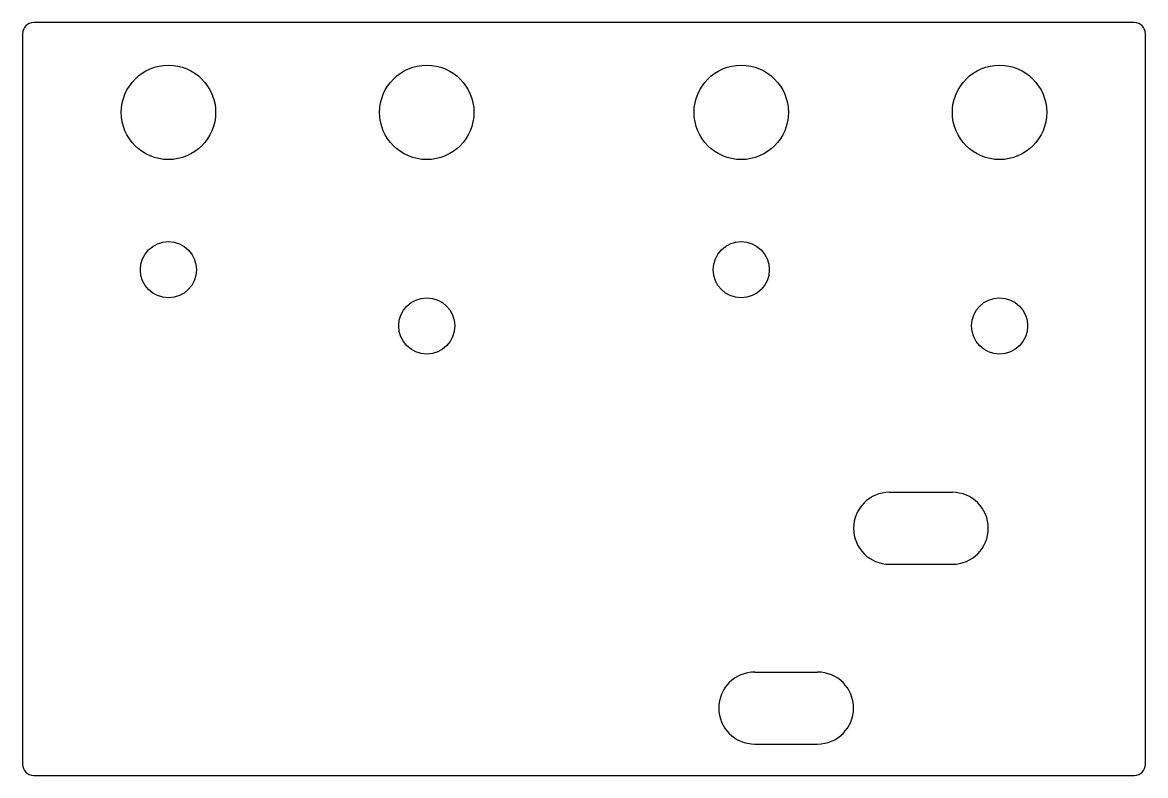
# Model space of a CAD drawing. Extents: x 0 to 50, y 0 to 33.5.
import ezdxf

# ---------------------------------------------------------------- set-up
doc = ezdxf.new("R2010")
doc.units = 0
doc.header["$MEASUREMENT"] = 0
doc.layers.get('0').update_dxf_attribs({"linetype": 'CONTINUOUS'})

msp = doc.modelspace()

# ---------------------------------------------------------------- linework, layer by layer
for p, q in [((49.5, 33.5), (0.5, 33.5)), ((0, 33), (0, 0.5)), ((50, 0.5), (50, 33)), ((38.6, 12.6), (41.4, 12.6)), ((38.6, 9.4), (41.4, 9.4)), ((32.6, 4.6), (35.4, 4.6)), ((32.6, 1.4), (35.4, 1.4)), ((0.5, 0), (49.5, 0))]:
    msp.add_line(p, q)
for centre, radius in [((6.5, 29.5), 2.1), ((18, 29.5), 2.1), ((32, 29.5), 2.1), ((43.5, 29.5), 2.1), ((6.5, 22.5), 1.25), ((32, 22.5), 1.25), ((18, 20), 1.25), ((43.5, 20), 1.25)]:
    msp.add_circle(centre, radius)
for centre, radius, start, end in [((0.5, 33), 0.5, 90, 180), ((49.5, 33), 0.5, 0, 90), ((38.6, 11), 1.6, 90, 270), ((41.4, 11), 1.6, 270, 90), ((32.6, 3), 1.6, 90, 270), ((35.4, 3), 1.6, 270, 90), ((0.5, 0.5), 0.5, 180, 270), ((49.5, 0.5), 0.5, 270, 0)]:
    msp.add_arc(centre, radius, start, end)

doc.saveas('drawing.dxf')
